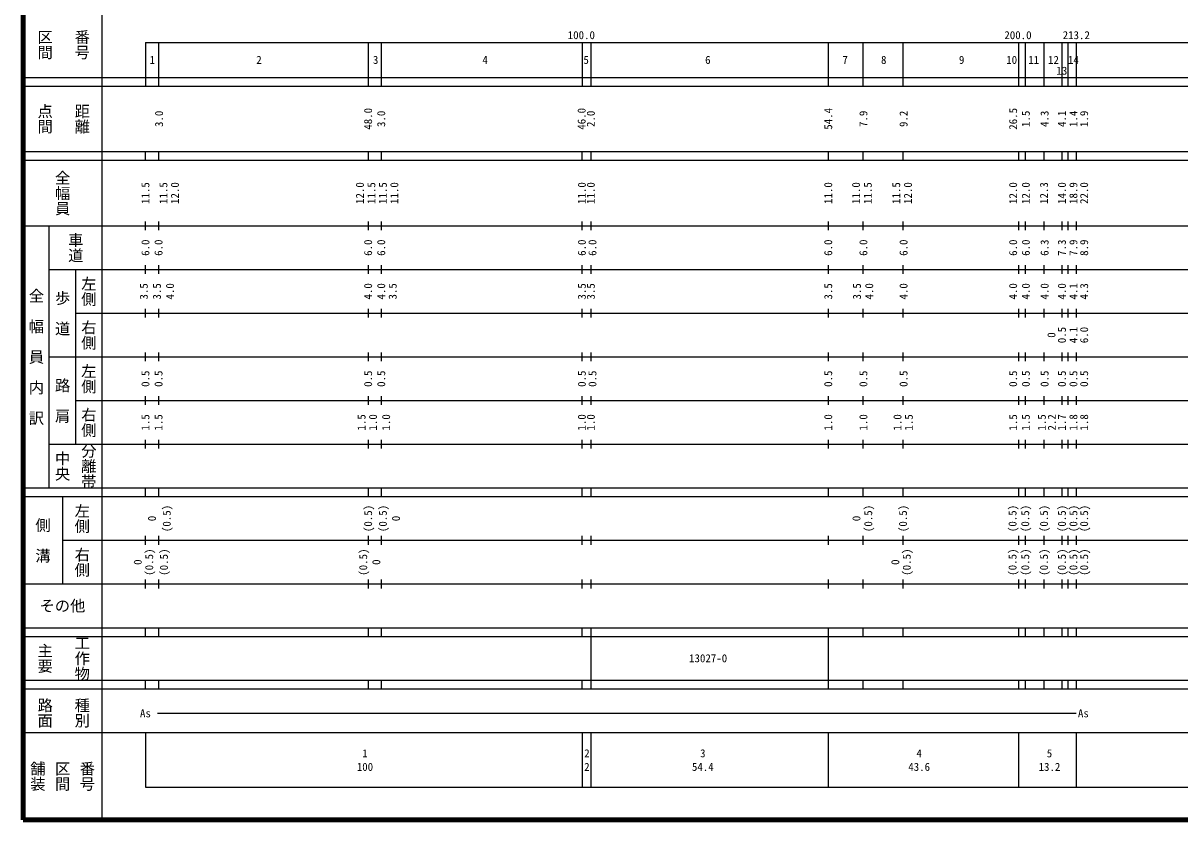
# Model space of a CAD drawing. Units: millimetres on the paper, enlarged 1000 times. Extents: x 40000 to 680000, y 20000 to 380000.
# Drawn here: x 40000 to 304924, y 20000 to 202409 of the extents above; entities that cross this region are included whole.
import ezdxf
from ezdxf.enums import TextEntityAlignment as Align

# ---------------------------------------------------------------- set-up
doc = ezdxf.new("R2010")
doc.units = ezdxf.units.MM
doc.header["$LTSCALE"] = 1000
doc.layers.add('M-TTL', color=2, linetype='Continuous', lineweight=140)
doc.layers.add('M-TTL-BAND', color=7, linetype='Continuous', lineweight=25)
doc.styles.add('@ＭＳ ゴシック', font='')
doc.styles.add('ＭＳ ゴシック', font='')
doc.styles.get('@ＭＳ ゴシック').set_extended_font_data('@MS Gothic')
doc.styles.get('ＭＳ ゴシック').set_extended_font_data('MS Gothic')

msp = doc.modelspace()

# ---------------------------------------------------------------- linework, layer by layer
at = {"layer": 'M-TTL'}
for p, q in [((40000, 380000), (40000, 20000)), ((40000, 20000), (680000, 20000))]:
    msp.add_line(p, q, dxfattribs=at)
at = {"layer": 'M-TTL-BAND'}
for p, q in [((58000, 370000), (58000, 20000)), ((68000, 198000), (579000, 198000)), ((68000, 198000), (68000, 188000)), ((71000, 198000), (71000, 188000)), ((119000, 198000), (119000, 188000)), ((122000, 198000), (122000, 188000)), ((168000, 198000), (168000, 188000)), ((170000, 198000), (170000, 188000)), ((224400, 198000), (224400, 188000)), ((232300, 198000), (232300, 188000)), ((241500, 198000), (241500, 188000)), ((268000, 198000), (268000, 188000)), ((269500, 198000), (269500, 188000)), ((273800, 198000), (273800, 188000)), ((277900, 198000), (277900, 188000)), ((279281, 198000), (279281, 188000)), ((281200, 198000), (281200, 188000)), ((40000, 190000), (579000, 190000)), ((40000, 188000), (579000, 188000)), ((40000, 173000), (579000, 173000)), ((68000, 171000), (68000, 173000)), ((71000, 173000), (71000, 171000)), ((119000, 173000), (119000, 171000)), ((122000, 173000), (122000, 171000)), ((168000, 171000), (168000, 173000)), ((170000, 173000), (170000, 171000)), ((224400, 173000), (224400, 171000)), ((232300, 173000), (232300, 171000)), ((241500, 173000), (241500, 171000)), ((268000, 173000), (268000, 171000)), ((269500, 173000), (269500, 171000)), ((273800, 173000), (273800, 171000)), ((277900, 173000), (277900, 171000)), ((279281, 173000), (279281, 171000)), ((281200, 173000), (281200, 171000)), ((40000, 171000), (579000, 171000)), ((68000, 155000), (68000, 157000)), ((71000, 157000), (71000, 155000)), ((119000, 157000), (119000, 155000)), ((122000, 157000), (122000, 155000)), ((168000, 155000), (168000, 157000)), ((170000, 157000), (170000, 155000)), ((224400, 157000), (224400, 155000)), ((232300, 157000), (232300, 155000)), ((241500, 157000), (241500, 155000)), ((268000, 157000), (268000, 155000)), ((269500, 157000), (269500, 155000)), ((273800, 157000), (273800, 155000)), ((277900, 157000), (277900, 155000)), ((279281, 157000), (279281, 155000)), ((281200, 157000), (281200, 155000)), ((40000, 156000), (579000, 156000)), ((46000, 96000), (46000, 156000)), ((46000, 146000), (579000, 146000)), ((52000, 146000), (52000, 106000)), ((68000, 145000), (68000, 147000)), ((71000, 147000), (71000, 145000)), ((119000, 147000), (119000, 145000)), ((122000, 147000), (122000, 145000)), ((168000, 145000), (168000, 147000)), ((170000, 147000), (170000, 145000)), ((224400, 147000), (224400, 145000)), ((232300, 147000), (232300, 145000)), ((241500, 147000), (241500, 145000)), ((268000, 147000), (268000, 145000)), ((269500, 147000), (269500, 145000)), ((273800, 147000), (273800, 145000)), ((277900, 147000), (277900, 145000)), ((279281, 147000), (279281, 145000)), ((281200, 147000), (281200, 145000)), ((52000, 136000), (579000, 136000)), ((68000, 135000), (68000, 137000)), ((71000, 137000), (71000, 135000)), ((119000, 137000), (119000, 135000)), ((122000, 137000), (122000, 135000)), ((168000, 135000), (168000, 137000)), ((170000, 137000), (170000, 135000)), ((224400, 137000), (224400, 135000)), ((232300, 137000), (232300, 135000)), ((241500, 137000), (241500, 135000)), ((268000, 137000), (268000, 135000)), ((269500, 137000), (269500, 135000)), ((273800, 137000), (273800, 135000)), ((277900, 137000), (277900, 135000)), ((279281, 137000), (279281, 135000)), ((281200, 137000), (281200, 135000)), ((46000, 126000), (579000, 126000)), ((68000, 125000), (68000, 127000)), ((71000, 127000), (71000, 125000)), ((119000, 127000), (119000, 125000)), ((122000, 127000), (122000, 125000)), ((168000, 125000), (168000, 127000)), ((170000, 127000), (170000, 125000)), ((224400, 127000), (224400, 125000)), ((232300, 127000), (232300, 125000)), ((241500, 127000), (241500, 125000)), ((268000, 127000), (268000, 125000)), ((269500, 127000), (269500, 125000)), ((273800, 127000), (273800, 125000)), ((277900, 127000), (277900, 125000)), ((279281, 127000), (279281, 125000)), ((281200, 127000), (281200, 125000)), ((68000, 115000), (68000, 117000)), ((71000, 117000), (71000, 115000)), ((119000, 117000), (119000, 115000)), ((122000, 117000), (122000, 115000)), ((168000, 115000), (168000, 117000)), ((170000, 117000), (170000, 115000)), ((224400, 117000), (224400, 115000)), ((232300, 117000), (232300, 115000)), ((241500, 117000), (241500, 115000)), ((268000, 117000), (268000, 115000)), ((269500, 117000), (269500, 115000)), ((273800, 117000), (273800, 115000)), ((277900, 117000), (277900, 115000)), ((279281, 117000), (279281, 115000)), ((281200, 117000), (281200, 115000)), ((52000, 116000), (579000, 116000)), ((46000, 106000), (579000, 106000)), ((68000, 105000), (68000, 107000)), ((71000, 107000), (71000, 105000)), ((119000, 107000), (119000, 105000)), ((122000, 107000), (122000, 105000)), ((168000, 105000), (168000, 107000)), ((170000, 107000), (170000, 105000)), ((224400, 107000), (224400, 105000)), ((232300, 107000), (232300, 105000)), ((241500, 107000), (241500, 105000)), ((268000, 107000), (268000, 105000)), ((269500, 107000), (269500, 105000)), ((273800, 107000), (273800, 105000)), ((277900, 107000), (277900, 105000)), ((279281, 107000), (279281, 105000)), ((281200, 107000), (281200, 105000)), ((40000, 96000), (579000, 96000)), ((68000, 94000), (68000, 96000)), ((71000, 96000), (71000, 94000)), ((119000, 96000), (119000, 94000)), ((122000, 96000), (122000, 94000)), ((168000, 94000), (168000, 96000)), ((170000, 96000), (170000, 94000)), ((224400, 96000), (224400, 94000)), ((232300, 96000), (232300, 94000)), ((241500, 96000), (241500, 94000)), ((268000, 96000), (268000, 94000)), ((269500, 96000), (269500, 94000)), ((273800, 96000), (273800, 94000)), ((277900, 96000), (277900, 94000)), ((279281, 96000), (279281, 94000)), ((281200, 96000), (281200, 94000)), ((40000, 94000), (579000, 94000)), ((49000, 94000), (49000, 74000)), ((68000, 83000), (68000, 85000)), ((71000, 85000), (71000, 83000)), ((119000, 85000), (119000, 83000)), ((122000, 85000), (122000, 83000)), ((168000, 83000), (168000, 85000)), ((170000, 85000), (170000, 83000)), ((224400, 85000), (224400, 83000)), ((232300, 85000), (232300, 83000)), ((241500, 85000), (241500, 83000)), ((268000, 85000), (268000, 83000)), ((269500, 85000), (269500, 83000)), ((273800, 85000), (273800, 83000)), ((277900, 85000), (277900, 83000)), ((279281, 85000), (279281, 83000)), ((281200, 85000), (281200, 83000)), ((49000, 84000), (579000, 84000)), ((68000, 73000), (68000, 75000)), ((71000, 75000), (71000, 73000)), ((119000, 75000), (119000, 73000)), ((122000, 75000), (122000, 73000)), ((168000, 73000), (168000, 75000)), ((170000, 75000), (170000, 73000)), ((224400, 75000), (224400, 73000)), ((232300, 75000), (232300, 73000)), ((241500, 75000), (241500, 73000)), ((268000, 75000), (268000, 73000)), ((269500, 75000), (269500, 73000)), ((273800, 75000), (273800, 73000)), ((277900, 75000), (277900, 73000)), ((279281, 75000), (279281, 73000)), ((281200, 75000), (281200, 73000)), ((40000, 74000), (579000, 74000)), ((40000, 64000), (579000, 64000)), ((68000, 62000), (68000, 64000)), ((71000, 64000), (71000, 62000)), ((119000, 64000), (119000, 62000)), ((122000, 64000), (122000, 62000)), ((168000, 62000), (168000, 64000)), ((170000, 64000), (170000, 52000)), ((224400, 64000), (224400, 52000)), ((232300, 64000), (232300, 62000)), ((241500, 64000), (241500, 62000)), ((268000, 64000), (268000, 62000)), ((269500, 64000), (269500, 62000)), ((273800, 64000), (273800, 62000)), ((277900, 64000), (277900, 62000)), ((279281, 64000), (279281, 62000)), ((281200, 64000), (281200, 62000)), ((40000, 62000), (579000, 62000)), ((40000, 52000), (579000, 52000)), ((68000, 50000), (68000, 52000)), ((71000, 52000), (71000, 50000)), ((119000, 52000), (119000, 50000)), ((122000, 52000), (122000, 50000)), ((168000, 50000), (168000, 52000)), ((170000, 52000), (170000, 50000)), ((224400, 52000), (224400, 50000)), ((232300, 52000), (232300, 50000)), ((241500, 52000), (241500, 50000)), ((268000, 52000), (268000, 50000)), ((269500, 52000), (269500, 50000)), ((273800, 52000), (273800, 50000)), ((277900, 52000), (277900, 50000)), ((279281, 52000), (279281, 50000)), ((281200, 52000), (281200, 50000)), ((40000, 50000), (579000, 50000)), ((70805, 44406), (281200, 44406)), ((40000, 40000), (579000, 40000)), ((68000, 40000), (68000, 27500)), ((168000, 40000), (168000, 27500)), ((170000, 40000), (170000, 27500)), ((224400, 40000), (224400, 27500)), ((268000, 40000), (268000, 27500)), ((281200, 40000), (281200, 27500)), ((68000, 27500), (579000, 27500))]:
    msp.add_line(p, q, dxfattribs=at)

# ---------------------------------------------------------------- texts
for s, height, rotation, style, p in [('区間', 2566, 270, '@ＭＳ ゴシック', (45000, 197500)), ('番号', 2566, 270, '@ＭＳ ゴシック', (53500, 197500)), ('点間', 2566, 270, '@ＭＳ ゴシック', (45000, 180500)), ('距離', 2566, 270, '@ＭＳ ゴシック', (53500, 180500)), ('48.0', 1833, 90, 'ＭＳ ゴシック', (119002, 180500)), ('46.0', 1833, 90, 'ＭＳ ゴシック', (167898, 180500)), ('54.4', 1833, 90, 'ＭＳ ゴシック', (224381, 180500)), ('26.5', 1833, 90, 'ＭＳ ゴシック', (266726, 180500)), ('3.0', 1833, 90, 'ＭＳ ゴシック', (71114, 180500)), ('3.0', 1833, 90, 'ＭＳ ゴシック', (122002, 180500)), ('2.0', 1833, 90, 'ＭＳ ゴシック', (170004, 180500)), ('7.9', 1833, 90, 'ＭＳ ゴシック', (232431, 180500)), ('9.2', 1833, 90, 'ＭＳ ゴシック', (241631, 180500)), ('1.5', 1833, 90, 'ＭＳ ゴシック', (269631, 180500)), ('4.3', 1833, 90, 'ＭＳ ゴシック', (273931, 180500)), ('4.1', 1833, 90, 'ＭＳ ゴシック', (277900, 180500)), ('1.4', 1833, 90, 'ＭＳ ゴシック', (280531, 180500)), ('1.9', 1833, 90, 'ＭＳ ゴシック', (282991, 180500)), ('全幅員', 2566, 270, '@ＭＳ ゴシック', (49000, 163500)), ('11.5', 1833, 90, 'ＭＳ ゴシック', (68000, 163500)), ('11.5', 1833, 90, 'ＭＳ ゴシック', (72125, 163500)), ('12.0', 1833, 90, 'ＭＳ ゴシック', (74750, 163500)), ('12.0', 1833, 90, 'ＭＳ ゴシック', (117127, 163500)), ('11.5', 1833, 90, 'ＭＳ ゴシック', (119752, 163500)), ('11.5', 1833, 90, 'ＭＳ ゴシック', (122377, 163500)), ('11.0', 1833, 90, 'ＭＳ ゴシック', (125002, 163500)), ('11.0', 1833, 90, 'ＭＳ ゴシック', (167945, 163500)), ('11.0', 1833, 90, 'ＭＳ ゴシック', (170004, 163500)), ('11.0', 1833, 90, 'ＭＳ ゴシック', (224381, 163500)), ('11.0', 1833, 90, 'ＭＳ ゴシック', (230756, 163500)), ('11.5', 1833, 90, 'ＭＳ ゴシック', (233442, 163500)), ('11.5', 1833, 90, 'ＭＳ ゴシック', (239956, 163500)), ('12.0', 1833, 90, 'ＭＳ ゴシック', (242642, 163500)), ('12.0', 1833, 90, 'ＭＳ ゴシック', (266726, 163500)), ('12.0', 1833, 90, 'ＭＳ ゴシック', (269631, 163500)), ('12.3', 1833, 90, 'ＭＳ ゴシック', (273800, 163500)), ('14.0', 1833, 90, 'ＭＳ ゴシック', (277900, 163500)), ('18.9', 1833, 90, 'ＭＳ ゴシック', (280531, 163500)), ('22.0', 1833, 90, 'ＭＳ ゴシック', (282991, 163500)), ('車道', 2566, 270, '@ＭＳ ゴシック', (52000, 151000)), ('6.0', 1833, 90, 'ＭＳ ゴシック', (68000, 151000)), ('6.0', 1833, 90, 'ＭＳ ゴシック', (71000, 151000)), ('6.0', 1833, 90, 'ＭＳ ゴシック', (119002, 151000)), ('6.0', 1833, 90, 'ＭＳ ゴシック', (122002, 151000)), ('6.0', 1833, 90, 'ＭＳ ゴシック', (167945, 151000)), ('6.0', 1833, 90, 'ＭＳ ゴシック', (170379, 151000)), ('6.0', 1833, 90, 'ＭＳ ゴシック', (224381, 151000)), ('6.0', 1833, 90, 'ＭＳ ゴシック', (232431, 151000)), ('6.0', 1833, 90, 'ＭＳ ゴシック', (241631, 151000)), ('6.0', 1833, 90, 'ＭＳ ゴシック', (266726, 151000)), ('6.0', 1833, 90, 'ＭＳ ゴシック', (269631, 151000)), ('6.3', 1833, 90, 'ＭＳ ゴシック', (273931, 151000)), ('7.3', 1833, 90, 'ＭＳ ゴシック', (277900, 151000)), ('7.9', 1833, 90, 'ＭＳ ゴシック', (280531, 151000)), ('8.9', 1833, 90, 'ＭＳ ゴシック', (282991, 151000)), ('左側', 2566, 270, '@ＭＳ ゴシック', (55000, 141000)), ('全\u3000幅\u3000員\u3000内\u3000訳', 2566, 270, '@ＭＳ ゴシック', (43000, 126000)), ('歩\u3000道', 2566, 270, '@ＭＳ ゴシック', (49000, 136000)), ('3.5', 1833, 90, 'ＭＳ ゴシック', (67625, 141000)), ('3.5', 1833, 90, 'ＭＳ ゴシック', (70625, 141000)), ('4.0', 1833, 90, 'ＭＳ ゴシック', (73625, 141000)), ('4.0', 1833, 90, 'ＭＳ ゴシック', (119002, 141000)), ('4.0', 1833, 90, 'ＭＳ ゴシック', (122002, 141000)), ('3.5', 1833, 90, 'ＭＳ ゴシック', (124627, 141000)), ('3.5', 1833, 90, 'ＭＳ ゴシック', (167945, 141000)), ('3.5', 1833, 90, 'ＭＳ ゴシック', (170004, 141000)), ('3.5', 1833, 90, 'ＭＳ ゴシック', (224381, 141000)), ('3.5', 1833, 90, 'ＭＳ ゴシック', (230953, 141000)), ('4.0', 1833, 90, 'ＭＳ ゴシック', (233770, 141000)), ('4.0', 1833, 90, 'ＭＳ ゴシック', (241631, 141000)), ('4.0', 1833, 90, 'ＭＳ ゴシック', (266726, 141000)), ('4.0', 1833, 90, 'ＭＳ ゴシック', (269631, 141000)), ('4.0', 1833, 90, 'ＭＳ ゴシック', (273931, 141000)), ('4.0', 1833, 90, 'ＭＳ ゴシック', (277900, 141000)), ('4.1', 1833, 90, 'ＭＳ ゴシック', (280531, 141000)), ('4.3', 1833, 90, 'ＭＳ ゴシック', (282991, 141000)), ('右側', 2566, 270, '@ＭＳ ゴシック', (55000, 131000)), ('0.5', 1833, 90, 'ＭＳ ゴシック', (277900, 131000)), ('4.1', 1833, 90, 'ＭＳ ゴシック', (280531, 131000)), ('6.0', 1833, 90, 'ＭＳ ゴシック', (282991, 131000)), ('0', 1833, 90, 'ＭＳ ゴシック', (275503, 131000)), ('左側', 2566, 270, '@ＭＳ ゴシック', (55000, 121000)), ('0.5', 1833, 90, 'ＭＳ ゴシック', (68000, 121000)), ('0.5', 1833, 90, 'ＭＳ ゴシック', (71000, 121000)), ('0.5', 1833, 90, 'ＭＳ ゴシック', (119002, 121000)), ('0.5', 1833, 90, 'ＭＳ ゴシック', (122002, 121000)), ('0.5', 1833, 90, 'ＭＳ ゴシック', (167945, 121000)), ('0.5', 1833, 90, 'ＭＳ ゴシック', (170379, 121000)), ('0.5', 1833, 90, 'ＭＳ ゴシック', (224381, 121000)), ('0.5', 1833, 90, 'ＭＳ ゴシック', (232431, 121000)), ('0.5', 1833, 90, 'ＭＳ ゴシック', (241631, 121000)), ('0.5', 1833, 90, 'ＭＳ ゴシック', (266726, 121000)), ('0.5', 1833, 90, 'ＭＳ ゴシック', (269631, 121000)), ('0.5', 1833, 90, 'ＭＳ ゴシック', (273931, 121000)), ('0.5', 1833, 90, 'ＭＳ ゴシック', (277900, 121000)), ('0.5', 1833, 90, 'ＭＳ ゴシック', (280531, 121000)), ('0.5', 1833, 90, 'ＭＳ ゴシック', (282991, 121000)), ('路\u3000肩', 2566, 270, '@ＭＳ ゴシック', (49000, 116000)), ('右側', 2566, 270, '@ＭＳ ゴシック', (55000, 111000)), ('1.5', 1833, 90, 'ＭＳ ゴシック', (68000, 111000)), ('1.5', 1833, 90, 'ＭＳ ゴシック', (71000, 111000)), ('1.5', 1833, 90, 'ＭＳ ゴシック', (117502, 111000)), ('1.0', 1833, 90, 'ＭＳ ゴシック', (120127, 111000)), ('1.0', 1833, 90, 'ＭＳ ゴシック', (123127, 111000)), ('1.0', 1833, 90, 'ＭＳ ゴシック', (167945, 111000)), ('1.0', 1833, 90, 'ＭＳ ゴシック', (170004, 111000)), ('1.0', 1833, 90, 'ＭＳ ゴシック', (224381, 111000)), ('1.0', 1833, 90, 'ＭＳ ゴシック', (232431, 111000)), ('1.0', 1833, 90, 'ＭＳ ゴシック', (240244, 111000)), ('1.5', 1833, 90, 'ＭＳ ゴシック', (242835, 111000)), ('1.5', 1833, 90, 'ＭＳ ゴシック', (266726, 111000)), ('1.5', 1833, 90, 'ＭＳ ゴシック', (269631, 111000)), ('1.5', 1833, 90, 'ＭＳ ゴシック', (273303, 111000)), ('2.2', 1833, 90, 'ＭＳ ゴシック', (275599, 111000)), ('1.7', 1833, 90, 'ＭＳ ゴシック', (277900, 111000)), ('1.8', 1833, 90, 'ＭＳ ゴシック', (280531, 111000)), ('1.8', 1833, 90, 'ＭＳ ゴシック', (282991, 111000)), ('分離帯', 2566, 270, '@ＭＳ ゴシック', (55000, 101000)), ('中央', 2566, 270, '@ＭＳ ゴシック', (49000, 101000)), ('左側', 2566, 270, '@ＭＳ ゴシック', (53500, 89000)), ('(0.5)', 1833, 90, 'ＭＳ ゴシック', (72875, 89000)), ('(0.5)', 1833, 90, 'ＭＳ ゴシック', (119002, 89000)), ('(0.5)', 1833, 90, 'ＭＳ ゴシック', (122377, 89000)), ('(0.5)', 1833, 90, 'ＭＳ ゴシック', (233553, 89000)), ('(0.5)', 1833, 90, 'ＭＳ ゴシック', (241500, 89000)), ('(0.5)', 1833, 90, 'ＭＳ ゴシック', (266595, 89000)), ('(0.5)', 1833, 90, 'ＭＳ ゴシック', (269500, 89000)), ('(0.5)', 1833, 90, 'ＭＳ ゴシック', (273800, 89000)), ('(0.5)', 1833, 90, 'ＭＳ ゴシック', (277900, 89000)), ('(0.5)', 1833, 90, 'ＭＳ ゴシック', (280531, 89000)), ('(0.5)', 1833, 90, 'ＭＳ ゴシック', (282991, 89000)), ('側\u3000溝', 2566, 270, '@ＭＳ ゴシック', (44500, 84000)), ('0', 1833, 90, 'ＭＳ ゴシック', (69500, 89000)), ('0', 1833, 90, 'ＭＳ ゴシック', (125377, 89000)), ('0', 1833, 90, 'ＭＳ ゴシック', (230840, 89000)), ('右側', 2566, 270, '@ＭＳ ゴシック', (53500, 79000)), ('0', 1833, 90, 'ＭＳ ゴシック', (66239, 79000)), ('(0.5)', 1833, 90, 'ＭＳ ゴシック', (68864, 79000)), ('(0.5)', 1833, 90, 'ＭＳ ゴシック', (72237, 79000)), ('(0.5)', 1833, 90, 'ＭＳ ゴシック', (117877, 79000)), ('0', 1833, 90, 'ＭＳ ゴシック', (120877, 79000)), ('0', 1833, 90, 'ＭＳ ゴシック', (239739, 79000)), ('(0.5)', 1833, 90, 'ＭＳ ゴシック', (242364, 79000)), ('(0.5)', 1833, 90, 'ＭＳ ゴシック', (266595, 79000)), ('(0.5)', 1833, 90, 'ＭＳ ゴシック', (269500, 79000)), ('(0.5)', 1833, 90, 'ＭＳ ゴシック', (273800, 79000)), ('(0.5)', 1833, 90, 'ＭＳ ゴシック', (277900, 79000)), ('(0.5)', 1833, 90, 'ＭＳ ゴシック', (280531, 79000)), ('(0.5)', 1833, 90, 'ＭＳ ゴシック', (282991, 79000)), ('工作物', 2566, 270, '@ＭＳ ゴシック', (53500, 57000)), ('主要', 2566, 270, '@ＭＳ ゴシック', (45000, 57000)), ('路面', 2566, 270, '@ＭＳ ゴシック', (45000, 44500)), ('種別', 2566, 270, '@ＭＳ ゴシック', (53500, 44500)), ('舗装', 2566, 270, '@ＭＳ ゴシック', (43333, 30000)), ('区間', 2566, 270, '@ＭＳ ゴシック', (49000, 30000)), ('番号', 2566, 270, '@ＭＳ ゴシック', (54667, 30000))]:
    msp.add_text(s, height=height, rotation=rotation, dxfattribs=dict(at, style=style)).set_placement(p, align=Align.MIDDLE_CENTER)
at = {"layer": 'M-TTL-BAND', "style": 'ＭＳ ゴシック'}
for s, p in [('100.0', (167844, 198195)), ('200.0', (267844, 198195)), ('213.2', (281200, 198195))]:
    msp.add_text(s, height=1833, dxfattribs=at).set_placement(p, align=Align.BOTTOM_CENTER)
for s, height, p in [('1', 1833, (69575, 194000)), ('2', 1833, (94020, 194000)), ('3', 1833, (120730, 194000)), ('4', 1833, (145814, 194000)), ('5', 1833, (168951, 194000)), ('6', 1833, (196816, 194000)), ('7', 1833, (228273, 194000)), ('8', 1833, (237096, 194000)), ('9', 1833, (254946, 194000)), ('10', 1833, (266406, 194000)), ('11', 1833, (271451, 194000)), ('12', 1833, (275972, 194000)), ('14', 1833, (280549, 194000)), ('13', 1833, (277900, 191520)), ('その他', 2566, (49000, 69000)), ('13027-0', 1833, (196880, 57000)), ('As', 1833, (68006, 44406)), ('As', 1833, (282823, 44406)), ('1', 1833, (118288, 35238)), ('2', 1833, (169123, 35238)), ('3', 1833, (195663, 35238)), ('4', 1833, (245218, 35238)), ('5', 1833, (275062, 35238)), ('100', 1833, (118288, 32131)), ('2', 1833, (169123, 32131)), ('54.4', 1833, (195663, 32131)), ('43.6', 1833, (245218, 32131)), ('13.2', 1833, (275062, 32131))]:
    msp.add_text(s, height=height, dxfattribs=at).set_placement(p, align=Align.MIDDLE_CENTER)

doc.saveas('drawing.dxf')
